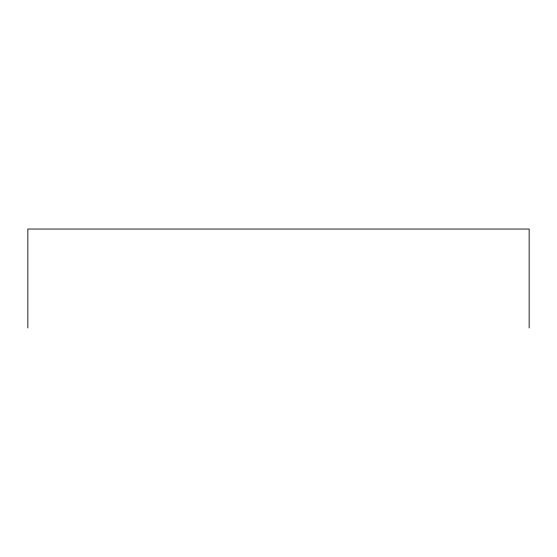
<?xml version="1.0" encoding="UTF-8"?>
<svg xmlns="http://www.w3.org/2000/svg" width="557" height="557" viewBox="0 0 557 557"><rect width="100%" height="100%" fill="white"/><g stroke="black" fill="none" stroke-linecap="round" stroke-linejoin="round"><path stroke-width="0.84" d="M529.15 327.962L529.15 229.038L27.85 229.038L27.85 327.962"/></g></svg>
